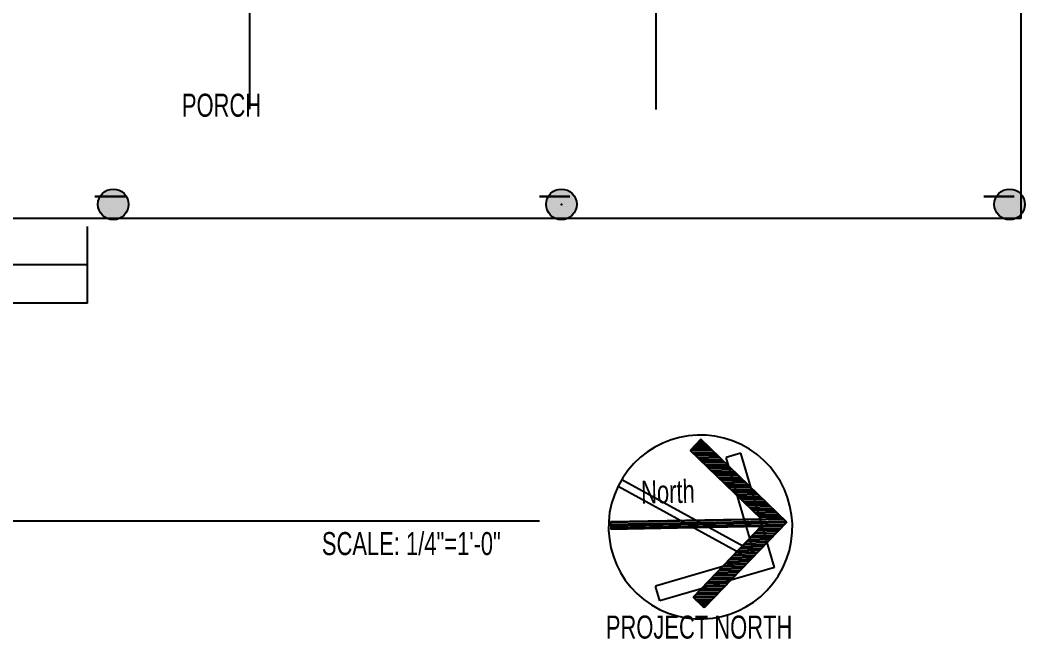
# Model space of a CAD drawing. Extents: x -743 to 664, y -463 to 298.
# Drawn here: x 0.6 to 263, y -453.9 to -292.5 of the extents above; entities that cross this region are included whole.
import ezdxf
from ezdxf.enums import TextEntityAlignment as Align

# ---------------------------------------------------------------- set-up
doc = ezdxf.new("R2010")
doc.units = 0
doc.header["$MEASUREMENT"] = 0
for name, color, linetype in [('1.1COLLINE', 7, 'Continuous'), ('1.1DRWDWS', 1, 'Continuous'), ('1.1FILL', 7, 'Continuous'), ('1.1NOTES', 11, 'Continuous'), ('1.1RMNAMES', 5, 'Continuous'), ('1.1WALL', 7, 'Continuous')]:
    doc.layers.add(name, color=color, linetype=linetype)
doc.styles.add('DCADTXTSTYLE21', font='ARIAL NARROW')
doc.styles.add('DCADTXTSTYLE25', font='ARIAL NARROW')
doc.styles.add('DCADTXTSTYLE26', font='ARIAL NARROW')
doc.styles.add('DCADTXTSTYLE60', font='ARIAL NARROW')

msp = doc.modelspace()

# ---------------------------------------------------------------- hatches: boundary and pattern name
at = {"layer": '1.1FILL', "linetype": 'Continuous', "ltscale": 8}
for points in [[(28.97, -340.53, 1), (20.97, -340.53, 1)], [(145.96, -340.53, 1), (137.96, -340.53, 1)], [(262.96, -340.53, 1), (254.96, -340.53, 1)]]:
    msp.add_hatch(color=7, dxfattribs=at).paths.add_polyline_path(points, flags=0)

# ---------------------------------------------------------------- linework, layer by layer
at = {"layer": '1.1COLLINE', "color": 7, "linetype": 'Continuous', "ltscale": 96}
for p, q in [((60.58, -315.69), (60.58, -32.01)), ((166.7, -315.79), (166.7, -32.1))]:
    msp.add_line(p, q, dxfattribs=at)
at = {"layer": '1.1DRWDWS', "color": 3, "linetype": 'Continuous', "ltscale": 24}
for p, q in [((18.2, -366.28), (18.2, -346.28)), ((18.2, -356.28), (-53.8, -356.28)), ((18.2, -366.28), (-53.8, -366.28))]:
    msp.add_line(p, q, dxfattribs=at)
msp.add_point((141.96, -340.53), dxfattribs=at)
at = {"layer": '1.1NOTES', "color": 1, "linetype": 'Continuous', "ltscale": 12}
for p, q in [((178.37, -401.84), (175.6, -404.72)), ((176.44, -403.84), (180.38, -403.77)), ((176.9, -403.36), (179.9, -403.31)), ((177.36, -402.89), (179.42, -402.85)), ((177.82, -402.41), (178.94, -402.39)), ((178.28, -401.93), (178.47, -401.93)), ((200.78, -423.42), (178.37, -401.84)), ((194.11, -422.55), (175.6, -404.72)), ((175.68, -404.79), (181.33, -404.69)), ((175.98, -404.32), (180.85, -404.23)), ((176.15, -405.25), (181.81, -405.15)), ((176.63, -405.71), (182.29, -405.61)), ((177.11, -406.17), (182.76, -406.07)), ((177.59, -406.63), (183.24, -406.53)), ((178.06, -407.09), (183.72, -406.99)), ((178.54, -407.55), (184.2, -407.45)), ((179.02, -408.01), (184.67, -407.91)), ((179.5, -408.47), (185.15, -408.37)), ((179.97, -408.93), (185.63, -408.83)), ((180.45, -409.39), (186.11, -409.29)), ((180.93, -409.85), (186.58, -409.75)), ((181.41, -410.31), (187.06, -410.21)), ((181.88, -410.77), (187.54, -410.67)), ((182.36, -411.23), (188.02, -411.13)), ((182.84, -411.69), (188.49, -411.59)), ((183.32, -412.15), (188.97, -412.05)), ((183.79, -412.61), (189.45, -412.51)), ((184.27, -413.07), (189.93, -412.97)), ((184.75, -413.53), (190.4, -413.43)), ((185.22, -413.99), (190.88, -413.89)), ((185.7, -414.45), (191.36, -414.35)), ((186.18, -414.91), (191.84, -414.81)), ((186.66, -415.37), (192.31, -415.26)), ((187.13, -415.83), (192.79, -415.72)), ((187.61, -416.29), (193.27, -416.18)), ((188.09, -416.75), (193.75, -416.64)), ((188.57, -417.21), (194.22, -417.1)), ((189.04, -417.67), (194.7, -417.56)), ((189.52, -418.13), (195.18, -418.02)), ((190, -418.59), (195.66, -418.48)), ((190.48, -419.05), (196.13, -418.94)), ((190.95, -419.51), (196.61, -419.4)), ((191.43, -419.97), (197.09, -419.86)), ((191.91, -420.43), (197.57, -420.32)), ((192.39, -420.89), (198.04, -420.78)), ((192.86, -421.35), (198.52, -421.24)), ((193.34, -421.81), (199, -421.7)), ((193.82, -422.27), (199.48, -422.16)), ((154.79, -423.28), (194.11, -422.55)), ((154.79, -423.28), (154.83, -425.28)), ((154.8, -423.47), (199.95, -422.62)), ((154.8, -423.94), (200.43, -423.08)), ((154.81, -424.41), (200.66, -423.55)), ((154.82, -424.88), (200.2, -424.02)), ((154.83, -425.28), (194.14, -424.54)), ((194.14, -424.54), (176.32, -443.05)), ((200.78, -423.42), (179.2, -445.83)), ((194.08, -424.61), (199.74, -424.5)), ((191.32, -427.47), (196.98, -427.37)), ((191.78, -427), (197.44, -426.89)), ((192.24, -426.52), (197.9, -426.41)), ((192.7, -426.04), (198.36, -425.93)), ((193.16, -425.56), (198.82, -425.46)), ((193.62, -425.09), (199.28, -424.98)), ((189.02, -429.86), (194.68, -429.75)), ((189.48, -429.38), (195.14, -429.28)), ((189.94, -428.91), (195.6, -428.8)), ((190.4, -428.43), (196.06, -428.32)), ((190.86, -427.95), (196.52, -427.84)), ((186.26, -432.73), (191.92, -432.62)), ((186.72, -432.25), (192.38, -432.14)), ((187.18, -431.77), (192.84, -431.66)), ((187.64, -431.29), (193.3, -431.19)), ((188.1, -430.82), (193.76, -430.71)), ((188.56, -430.34), (194.22, -430.23)), ((183.97, -435.11), (189.62, -435.01)), ((184.42, -434.64), (190.08, -434.53)), ((184.88, -434.16), (190.54, -434.05)), ((185.34, -433.68), (191, -433.57)), ((185.8, -433.2), (191.46, -433.1)), ((181.21, -437.98), (186.86, -437.87)), ((181.67, -437.5), (187.32, -437.39)), ((182.13, -437.02), (187.78, -436.92)), ((182.59, -436.55), (188.24, -436.44)), ((183.05, -436.07), (188.7, -435.96)), ((183.51, -435.59), (189.16, -435.48)), ((178.91, -440.36), (184.56, -440.26)), ((179.37, -439.89), (185.02, -439.78)), ((179.83, -439.41), (185.48, -439.3)), ((180.29, -438.93), (185.94, -438.83)), ((180.75, -438.45), (186.4, -438.35)), ((179.2, -445.83), (176.32, -443.05)), ((176.49, -443.22), (181.8, -443.12)), ((176.61, -442.75), (182.26, -442.65)), ((177.07, -442.27), (182.72, -442.17)), ((177.53, -441.8), (183.18, -441.69)), ((177.99, -441.32), (183.64, -441.21)), ((178.45, -440.84), (184.1, -440.74)), ((176.97, -443.68), (181.34, -443.6)), ((177.45, -444.14), (180.88, -444.08)), ((177.92, -444.6), (180.42, -444.56)), ((178.4, -445.06), (179.96, -445.03)), ((178.88, -445.52), (179.5, -445.51))]:
    msp.add_line(p, q, dxfattribs=at)
at = {"layer": '1.1NOTES', "color": 51, "linetype": 'Continuous', "ltscale": 12}
for p, q in [((188.84, -405.43), (185, -406.55)), ((192.2, -431.22), (185, -406.55)), ((197.55, -435.3), (188.84, -405.43)), ((156.76, -414.06), (191.23, -432.97)), ((157.72, -412.31), (192.2, -431.22)), ((191.23, -432.97), (166.56, -440.17)), ((197.55, -435.3), (167.68, -444.01)), ((167.68, -444.01), (166.56, -440.17))]:
    msp.add_line(p, q, dxfattribs=at)
at = {"layer": '1.1NOTES', "color": 3, "linetype": 'Continuous', "ltscale": 2}
msp.add_line((-191.78, -423.13), (136.26, -423.13), dxfattribs=at)
msp.add_line((-191.78, -423.13), (136.26, -423.13), dxfattribs=at)
at = {"layer": '1.1NOTES', "color": 1, "linetype": 'Continuous', "ltscale": 12}
msp.add_arc((178.26, -424.72), 24, 153.6453, 513.645, dxfattribs=at)
at = {"layer": '1.1WALL'}
for p, q in [((261.92, -284.67), (261.92, -344.18)), ((28.1, -338.48), (20.16, -338.48)), ((20.16, -338.48), (28.1, -338.48)), ((144.14, -338.48), (136.21, -338.48)), ((136.21, -338.48), (144.14, -338.48)), ((260.19, -338.48), (252.26, -338.48)), ((252.26, -338.48), (260.19, -338.48)), ((261.92, -344.18), (-118.96, -344.18))]:
    msp.add_line(p, q, dxfattribs=at)
at = {"layer": '1.1WALL', "color": 5, "linetype": 'Continuous', "ltscale": 12}
for centre in [(24.97, -340.53), (141.96, -340.53), (258.96, -340.53)]:
    msp.add_circle(centre, 4, dxfattribs=at)

# ---------------------------------------------------------------- texts
at = {"layer": '1.1NOTES', "color": 1, "linetype": 'Continuous', "ltscale": 16, "style": 'DCADTXTSTYLE25', "width": 0.833333}
msp.add_text('North', height=6, rotation=1.0759, dxfattribs=at).set_placement((162.85, -420.43), align=Align.BOTTOM_LEFT)
at = {"layer": '1.1NOTES', "color": 3, "linetype": 'Continuous', "ltscale": 2, "style": 'DCADTXTSTYLE21', "width": 0.833333}
msp.add_text('SCALE: 1/4"=1\'-0"', height=6, dxfattribs=at).set_placement((79.43, -433.84), align=Align.BOTTOM_LEFT)
at = {"layer": '1.1NOTES', "color": 3, "linetype": 'Continuous', "ltscale": 16, "style": 'DCADTXTSTYLE26', "width": 0.833333}
msp.add_text('PROJECT NORTH', height=6, dxfattribs=at).set_placement((153.56, -455.63), align=Align.BOTTOM_LEFT)
at = {"layer": '1.1RMNAMES', "color": 5, "linetype": 'Continuous', "ltscale": 8, "style": 'DCADTXTSTYLE60', "width": 0.833333}
msp.add_text('PORCH', height=6, dxfattribs=at).set_placement((42.89, -319.46), align=Align.BOTTOM_LEFT)

doc.saveas('drawing.dxf')
